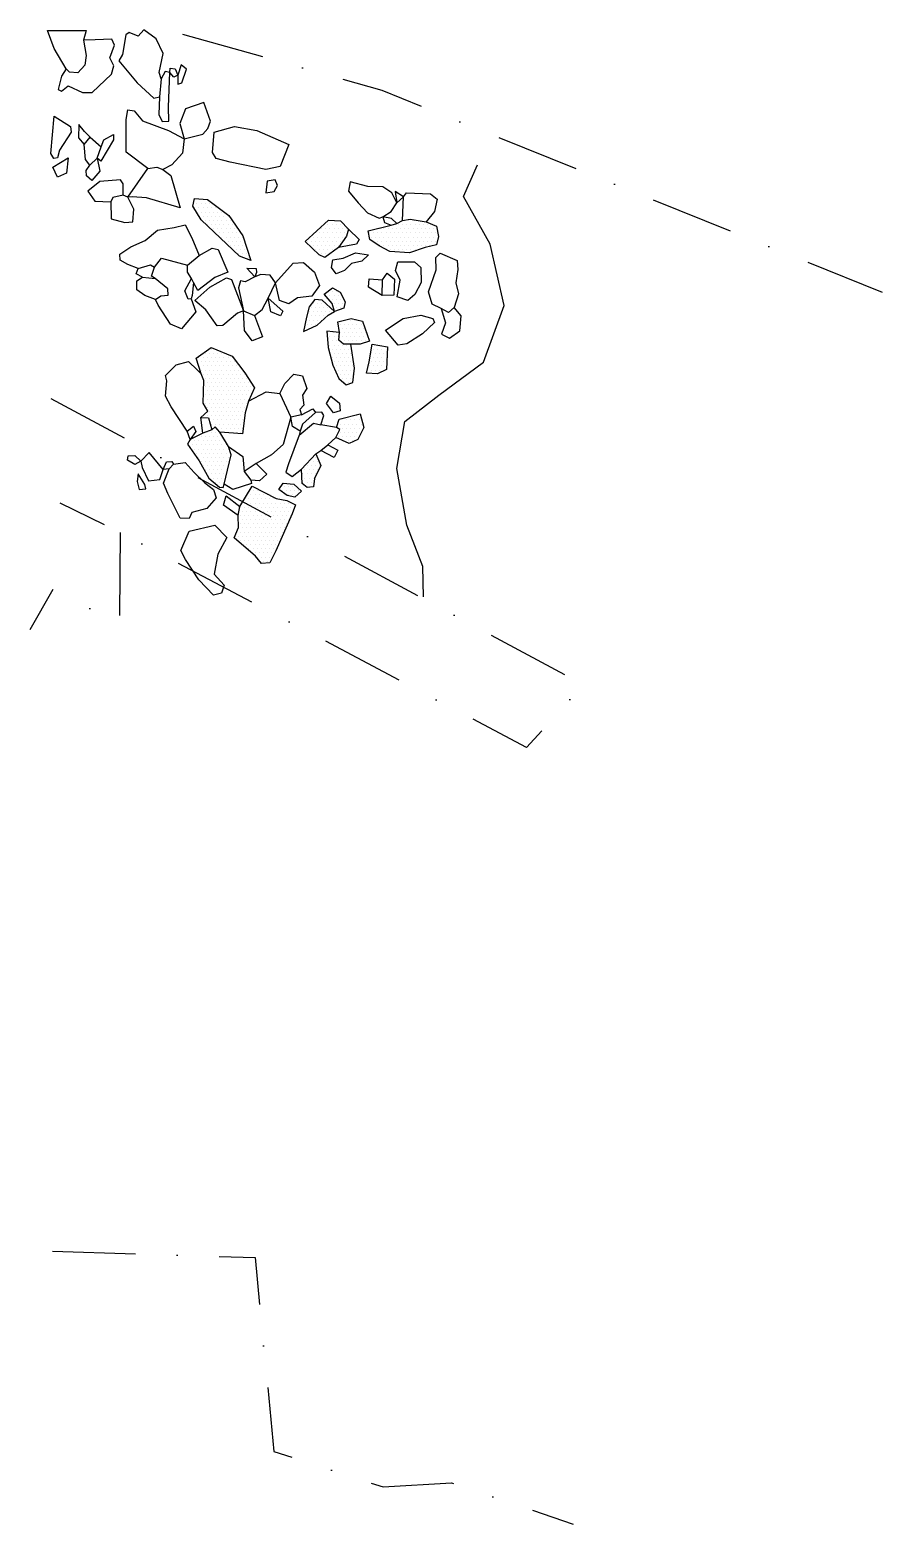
# Model space of a CAD drawing. Header units: metres. Extents: x 494 to 750, y -2370 to -1920.
import ezdxf

# ---------------------------------------------------------------- set-up
doc = ezdxf.new("R2010")
doc.units = ezdxf.units.M
doc.header["$LTSCALE"] = 25
doc.header["$MEASUREMENT"] = 0
doc.linetypes.add('STRICHPUNKTX2', pattern=[2, 1, -0.5, 0, -0.5])
doc.layers.get('0').update_dxf_attribs({"linetype": 'CONTINUOUS'})
for name, color, linetype in [('BEFUND', 1, 'CONTINUOUS'), ('GRABUNGSGRENZE', 3, 'STRICHPUNKTX2'), ('STEINE', 4, 'CONTINUOUS'), ('STEINESCHRAFF', 4, 'CONTINUOUS')]:
    doc.layers.add(name, color=color, linetype=linetype)

# ---------------------------------------------------------------- blocks, each defined once
blk = doc.blocks.new('*X1')
at = {"color": 0}
for p, q in [((543.125, -1971.25), (543.125, -1971.25)), ((543.75, -1972.5), (543.75, -1972.5)), ((544.375, -1971.25), (544.375, -1971.25)), ((545, -1972.5), (545, -1972.5)), ((545.625, -1971.25), (545.625, -1971.25)), ((546.25, -1972.5), (546.25, -1972.5)), ((546.875, -1971.25), (546.875, -1971.25)), ((547.5, -1972.5), (547.5, -1972.5)), ((543.125, -1973.75), (543.125, -1973.75)), ((543.75, -1975), (543.75, -1975)), ((544.375, -1973.75), (544.375, -1973.75)), ((544.375, -1976.25), (544.375, -1976.25)), ((545, -1975), (545, -1975)), ((545.625, -1973.75), (545.625, -1973.75)), ((545.625, -1976.25), (545.625, -1976.25)), ((546.25, -1975), (546.25, -1975)), ((546.875, -1973.75), (546.875, -1973.75)), ((546.875, -1976.25), (546.875, -1976.25)), ((547.5, -1975), (547.5, -1975)), ((548.125, -1973.75), (548.125, -1973.75)), ((548.125, -1976.25), (548.125, -1976.25)), ((548.75, -1975), (548.75, -1975)), ((549.375, -1973.75), (549.375, -1973.75)), ((549.375, -1976.25), (549.375, -1976.25)), ((550, -1975), (550, -1975)), ((550.625, -1976.25), (550.625, -1976.25)), ((551.25, -1975), (551.25, -1975)), ((551.875, -1976.25), (551.875, -1976.25)), ((553.125, -1976.25), (553.125, -1976.25)), ((546.25, -1977.5), (546.25, -1977.5)), ((546.875, -1978.75), (546.875, -1978.75)), ((547.5, -1977.5), (547.5, -1977.5)), ((548.125, -1978.75), (548.125, -1978.75)), ((548.75, -1977.5), (548.75, -1977.5)), ((548.75, -1980), (548.75, -1980)), ((549.375, -1978.75), (549.375, -1978.75)), ((549.375, -1981.25), (549.375, -1981.25)), ((550, -1977.5), (550, -1977.5)), ((550, -1980), (550, -1980)), ((550.625, -1978.75), (550.625, -1978.75)), ((550.625, -1981.25), (550.625, -1981.25)), ((551.25, -1977.5), (551.25, -1977.5)), ((551.25, -1980), (551.25, -1980)), ((551.875, -1978.75), (551.875, -1978.75)), ((551.875, -1981.25), (551.875, -1981.25)), ((552.5, -1977.5), (552.5, -1977.5)), ((552.5, -1980), (552.5, -1980)), ((553.125, -1978.75), (553.125, -1978.75)), ((553.125, -1981.25), (553.125, -1981.25)), ((553.75, -1977.5), (553.75, -1977.5)), ((553.75, -1980), (553.75, -1980)), ((554.375, -1978.75), (554.375, -1978.75)), ((554.375, -1981.25), (554.375, -1981.25)), ((555, -1980), (555, -1980)), ((555.625, -1981.25), (555.625, -1981.25)), ((556.875, -1981.25), (556.875, -1981.25)), ((579.375, -1981.25), (579.375, -1981.25)), ((580.625, -1981.25), (580.625, -1981.25)), ((581.25, -1980), (581.25, -1980)), ((581.875, -1981.25), (581.875, -1981.25)), ((582.5, -1980), (582.5, -1980)), ((583.125, -1978.75), (583.125, -1978.75)), ((583.125, -1981.25), (583.125, -1981.25)), ((583.75, -1977.5), (583.75, -1977.5)), ((583.75, -1980), (583.75, -1980)), ((584.375, -1978.75), (584.375, -1978.75)), ((584.375, -1981.25), (584.375, -1981.25)), ((585, -1980), (585, -1980)), ((585.625, -1978.75), (585.625, -1978.75)), ((585.625, -1981.25), (585.625, -1981.25)), ((586.25, -1980), (586.25, -1980)), ((586.875, -1978.75), (586.875, -1978.75)), ((586.875, -1981.25), (586.875, -1981.25)), ((587.5, -1980), (587.5, -1980)), ((588.125, -1981.25), (588.125, -1981.25)), ((588.75, -1980), (588.75, -1980)), ((595.625, -1981.25), (595.625, -1981.25)), ((596.875, -1981.25), (596.875, -1981.25)), ((598.125, -1981.25), (598.125, -1981.25)), ((598.75, -1980), (598.75, -1980)), ((599.375, -1981.25), (599.375, -1981.25)), ((600, -1980), (600, -1980)), ((600.625, -1981.25), (600.625, -1981.25)), ((601.25, -1980), (601.25, -1980)), ((601.875, -1981.25), (601.875, -1981.25)), ((602.5, -1980), (602.5, -1980)), ((603.125, -1978.75), (603.125, -1978.75)), ((603.125, -1981.25), (603.125, -1981.25)), ((603.75, -1980), (603.75, -1980)), ((604.375, -1978.75), (604.375, -1978.75)), ((604.375, -1981.25), (604.375, -1981.25)), ((605, -1980), (605, -1980)), ((605.625, -1978.75), (605.625, -1978.75)), ((605.625, -1981.25), (605.625, -1981.25)), ((606.25, -1977.5), (606.25, -1977.5)), ((606.25, -1980), (606.25, -1980)), ((606.875, -1978.75), (606.875, -1978.75)), ((606.875, -1981.25), (606.875, -1981.25)), ((607.5, -1977.5), (607.5, -1977.5)), ((607.5, -1980), (607.5, -1980)), ((608.125, -1978.75), (608.125, -1978.75)), ((608.125, -1981.25), (608.125, -1981.25)), ((608.75, -1977.5), (608.75, -1977.5)), ((608.75, -1980), (608.75, -1980)), ((609.375, -1978.75), (609.375, -1978.75)), ((609.375, -1981.25), (609.375, -1981.25)), ((610, -1977.5), (610, -1977.5)), ((610, -1980), (610, -1980)), ((610.625, -1978.75), (610.625, -1978.75)), ((610.625, -1981.25), (610.625, -1981.25)), ((611.25, -1980), (611.25, -1980)), ((611.875, -1978.75), (611.875, -1978.75)), ((611.875, -1981.25), (611.875, -1981.25)), ((612.5, -1980), (612.5, -1980)), ((613.125, -1978.75), (613.125, -1978.75)), ((613.125, -1981.25), (613.125, -1981.25)), ((613.75, -1980), (613.75, -1980)), ((614.375, -1978.75), (614.375, -1978.75)), ((614.375, -1981.25), (614.375, -1981.25)), ((615, -1980), (615, -1980)), ((615.625, -1981.25), (615.625, -1981.25)), ((551.25, -1982.5), (551.25, -1982.5)), ((551.875, -1983.75), (551.875, -1983.75)), ((552.5, -1982.5), (552.5, -1982.5)), ((553.125, -1983.75), (553.125, -1983.75)), ((553.75, -1982.5), (553.75, -1982.5)), ((553.75, -1985), (553.75, -1985)), ((554.375, -1983.75), (554.375, -1983.75)), ((555, -1982.5), (555, -1982.5)), ((555, -1985), (555, -1985)), ((555.625, -1983.75), (555.625, -1983.75)), ((556.25, -1982.5), (556.25, -1982.5)), ((556.25, -1985), (556.25, -1985)), ((556.875, -1983.75), (556.875, -1983.75)), ((557.5, -1982.5), (557.5, -1982.5)), ((557.5, -1985), (557.5, -1985)), ((576.875, -1983.75), (576.875, -1983.75)), ((577.5, -1985), (577.5, -1985)), ((578.125, -1983.75), (578.125, -1983.75)), ((578.75, -1982.5), (578.75, -1982.5)), ((578.75, -1985), (578.75, -1985)), ((579.375, -1983.75), (579.375, -1983.75)), ((580, -1982.5), (580, -1982.5)), ((580, -1985), (580, -1985)), ((580.625, -1983.75), (580.625, -1983.75)), ((581.25, -1982.5), (581.25, -1982.5)), ((581.25, -1985), (581.25, -1985)), ((581.875, -1983.75), (581.875, -1983.75)), ((582.5, -1982.5), (582.5, -1982.5)), ((582.5, -1985), (582.5, -1985)), ((583.125, -1983.75), (583.125, -1983.75)), ((583.75, -1982.5), (583.75, -1982.5)), ((583.75, -1985), (583.75, -1985)), ((584.375, -1983.75), (584.375, -1983.75)), ((585, -1982.5), (585, -1982.5)), ((585, -1985), (585, -1985)), ((585.625, -1983.75), (585.625, -1983.75)), ((586.25, -1982.5), (586.25, -1982.5)), ((586.25, -1985), (586.25, -1985)), ((586.875, -1983.75), (586.875, -1983.75)), ((587.5, -1982.5), (587.5, -1982.5)), ((596.25, -1982.5), (596.25, -1982.5)), ((596.875, -1983.75), (596.875, -1983.75)), ((597.5, -1982.5), (597.5, -1982.5)), ((598.125, -1983.75), (598.125, -1983.75)), ((598.75, -1982.5), (598.75, -1982.5)), ((598.75, -1985), (598.75, -1985)), ((599.375, -1983.75), (599.375, -1983.75)), ((600, -1982.5), (600, -1982.5)), ((600, -1985), (600, -1985)), ((600.625, -1983.75), (600.625, -1983.75)), ((601.25, -1982.5), (601.25, -1982.5)), ((601.25, -1985), (601.25, -1985)), ((601.875, -1983.75), (601.875, -1983.75)), ((602.5, -1982.5), (602.5, -1982.5)), ((602.5, -1985), (602.5, -1985)), ((603.125, -1983.75), (603.125, -1983.75)), ((603.75, -1982.5), (603.75, -1982.5)), ((603.75, -1985), (603.75, -1985)), ((604.375, -1983.75), (604.375, -1983.75)), ((605, -1982.5), (605, -1982.5)), ((605, -1985), (605, -1985)), ((605.625, -1983.75), (605.625, -1983.75)), ((606.25, -1982.5), (606.25, -1982.5)), ((606.25, -1985), (606.25, -1985)), ((606.875, -1983.75), (606.875, -1983.75)), ((607.5, -1982.5), (607.5, -1982.5)), ((607.5, -1985), (607.5, -1985)), ((608.125, -1983.75), (608.125, -1983.75)), ((608.75, -1982.5), (608.75, -1982.5)), ((608.75, -1985), (608.75, -1985)), ((609.375, -1983.75), (609.375, -1983.75)), ((610, -1982.5), (610, -1982.5)), ((610, -1985), (610, -1985)), ((610.625, -1983.75), (610.625, -1983.75)), ((611.25, -1982.5), (611.25, -1982.5)), ((611.25, -1985), (611.25, -1985)), ((611.875, -1983.75), (611.875, -1983.75)), ((612.5, -1982.5), (612.5, -1982.5)), ((612.5, -1985), (612.5, -1985)), ((613.125, -1983.75), (613.125, -1983.75)), ((613.75, -1982.5), (613.75, -1982.5)), ((613.75, -1985), (613.75, -1985)), ((614.375, -1983.75), (614.375, -1983.75)), ((615, -1982.5), (615, -1982.5)), ((615, -1985), (615, -1985)), ((615.625, -1983.75), (615.625, -1983.75)), ((616.25, -1982.5), (616.25, -1982.5)), ((555.625, -1986.25), (555.625, -1986.25)), ((556.25, -1987.5), (556.25, -1987.5)), ((556.875, -1986.25), (556.875, -1986.25)), ((557.5, -1987.5), (557.5, -1987.5)), ((558.125, -1986.25), (558.125, -1986.25)), ((558.125, -1988.75), (558.125, -1988.75)), ((558.75, -1987.5), (558.75, -1987.5)), ((559.375, -1988.75), (559.375, -1988.75)), ((579.375, -1986.25), (579.375, -1986.25)), ((580.625, -1986.25), (580.625, -1986.25)), ((581.25, -1987.5), (581.25, -1987.5)), ((581.875, -1986.25), (581.875, -1986.25)), ((582.5, -1987.5), (582.5, -1987.5)), ((583.125, -1986.25), (583.125, -1986.25)), ((583.75, -1987.5), (583.75, -1987.5)), ((584.375, -1986.25), (584.375, -1986.25)), ((600.625, -1986.25), (600.625, -1986.25)), ((601.875, -1986.25), (601.875, -1986.25)), ((603.125, -1986.25), (603.125, -1986.25)), ((604.375, -1986.25), (604.375, -1986.25)), ((605.625, -1986.25), (605.625, -1986.25)), ((606.875, -1986.25), (606.875, -1986.25)), ((608.125, -1986.25), (608.125, -1986.25)), ((609.375, -1986.25), (609.375, -1986.25)), ((584.375, -1998.75), (584.375, -1998.75)), ((585.625, -1998.75), (585.625, -1998.75)), ((578.125, -2003.75), (578.125, -2003.75)), ((578.75, -2002.5), (578.75, -2002.5)), ((579.375, -2003.75), (579.375, -2003.75)), ((580, -2002.5), (580, -2002.5)), ((580.625, -2003.75), (580.625, -2003.75)), ((581.25, -2002.5), (581.25, -2002.5)), ((581.875, -2003.75), (581.875, -2003.75)), ((582.5, -2000), (582.5, -2000)), ((582.5, -2002.5), (582.5, -2002.5)), ((583.125, -2003.75), (583.125, -2003.75)), ((583.75, -2000), (583.75, -2000)), ((584.375, -2001.25), (584.375, -2001.25)), ((585, -2000), (585, -2000)), ((585, -2002.5), (585, -2002.5)), ((585.625, -2001.25), (585.625, -2001.25)), ((585.625, -2003.75), (585.625, -2003.75)), ((586.25, -2000), (586.25, -2000)), ((586.25, -2002.5), (586.25, -2002.5)), ((586.875, -2001.25), (586.875, -2001.25)), ((586.875, -2003.75), (586.875, -2003.75)), ((587.5, -2002.5), (587.5, -2002.5)), ((576.875, -2006.25), (576.875, -2006.25)), ((577.5, -2005), (577.5, -2005)), ((577.5, -2007.5), (577.5, -2007.5)), ((578.125, -2006.25), (578.125, -2006.25)), ((578.75, -2005), (578.75, -2005)), ((578.75, -2007.5), (578.75, -2007.5)), ((579.375, -2006.25), (579.375, -2006.25)), ((580, -2005), (580, -2005)), ((580, -2007.5), (580, -2007.5)), ((580.625, -2006.25), (580.625, -2006.25)), ((581.25, -2005), (581.25, -2005)), ((581.25, -2007.5), (581.25, -2007.5)), ((581.875, -2006.25), (581.875, -2006.25)), ((582.5, -2005), (582.5, -2005)), ((583.75, -2005), (583.75, -2005)), ((585, -2005), (585, -2005)), ((588.75, -2007.5), (588.75, -2007.5)), ((590, -2007.5), (590, -2007.5)), ((591.25, -2007.5), (591.25, -2007.5)), ((576.25, -2010), (576.25, -2010)), ((576.875, -2008.75), (576.875, -2008.75)), ((577.5, -2010), (577.5, -2010)), ((578.125, -2008.75), (578.125, -2008.75)), ((579.375, -2008.75), (579.375, -2008.75)), ((583.125, -2011.25), (583.125, -2011.25)), ((583.75, -2012.5), (583.75, -2012.5)), ((584.375, -2011.25), (584.375, -2011.25)), ((585, -2012.5), (585, -2012.5)), ((585.625, -2011.25), (585.625, -2011.25)), ((586.25, -2012.5), (586.25, -2012.5)), ((586.875, -2008.75), (586.875, -2008.75)), ((586.875, -2011.25), (586.875, -2011.25)), ((587.5, -2010), (587.5, -2010)), ((587.5, -2012.5), (587.5, -2012.5)), ((588.125, -2008.75), (588.125, -2008.75)), ((588.125, -2011.25), (588.125, -2011.25)), ((588.75, -2010), (588.75, -2010)), ((588.75, -2012.5), (588.75, -2012.5)), ((589.375, -2008.75), (589.375, -2008.75)), ((589.375, -2011.25), (589.375, -2011.25)), ((590, -2010), (590, -2010)), ((590, -2012.5), (590, -2012.5)), ((590.625, -2008.75), (590.625, -2008.75)), ((590.625, -2011.25), (590.625, -2011.25)), ((591.25, -2010), (591.25, -2010)), ((591.25, -2012.5), (591.25, -2012.5)), ((591.875, -2008.75), (591.875, -2008.75)), ((591.875, -2011.25), (591.875, -2011.25)), ((592.5, -2010), (592.5, -2010)), ((592.5, -2012.5), (592.5, -2012.5)), ((593.125, -2008.75), (593.125, -2008.75)), ((593.125, -2011.25), (593.125, -2011.25)), ((593.75, -2010), (593.75, -2010)), ((593.75, -2012.5), (593.75, -2012.5)), ((594.375, -2011.25), (594.375, -2011.25)), ((595, -2012.5), (595, -2012.5)), ((546.25, -2017.5), (546.25, -2017.5)), ((547.5, -2017.5), (547.5, -2017.5)), ((548.125, -2016.25), (548.125, -2016.25)), ((548.75, -2017.5), (548.75, -2017.5)), ((550, -2017.5), (550, -2017.5)), ((551.25, -2017.5), (551.25, -2017.5)), ((583.125, -2013.75), (583.125, -2013.75)), ((583.75, -2015), (583.75, -2015)), ((583.75, -2017.5), (583.75, -2017.5)), ((584.375, -2013.75), (584.375, -2013.75)), ((584.375, -2016.25), (584.375, -2016.25)), ((585, -2015), (585, -2015)), ((585, -2017.5), (585, -2017.5)), ((585.625, -2013.75), (585.625, -2013.75)), ((585.625, -2016.25), (585.625, -2016.25)), ((586.25, -2015), (586.25, -2015)), ((586.25, -2017.5), (586.25, -2017.5)), ((586.875, -2013.75), (586.875, -2013.75)), ((586.875, -2016.25), (586.875, -2016.25)), ((587.5, -2015), (587.5, -2015)), ((587.5, -2017.5), (587.5, -2017.5)), ((588.125, -2013.75), (588.125, -2013.75)), ((588.125, -2016.25), (588.125, -2016.25)), ((588.75, -2015), (588.75, -2015)), ((588.75, -2017.5), (588.75, -2017.5)), ((589.375, -2013.75), (589.375, -2013.75)), ((589.375, -2016.25), (589.375, -2016.25)), ((590, -2015), (590, -2015)), ((590, -2017.5), (590, -2017.5)), ((590.625, -2013.75), (590.625, -2013.75)), ((591.875, -2013.75), (591.875, -2013.75)), ((593.125, -2013.75), (593.125, -2013.75)), ((594.375, -2013.75), (594.375, -2013.75)), ((595.625, -2013.75), (595.625, -2013.75)), ((596.25, -2017.5), (596.25, -2017.5)), ((596.875, -2016.25), (596.875, -2016.25)), ((597.5, -2015), (597.5, -2015)), ((597.5, -2017.5), (597.5, -2017.5)), ((598.125, -2016.25), (598.125, -2016.25)), ((598.75, -2017.5), (598.75, -2017.5)), ((599.375, -2016.25), (599.375, -2016.25)), ((600, -2017.5), (600, -2017.5)), ((600.625, -2016.25), (600.625, -2016.25)), ((544.375, -2018.75), (544.375, -2018.75)), ((544.375, -2021.25), (544.375, -2021.25)), ((545, -2020), (545, -2020)), ((545.625, -2018.75), (545.625, -2018.75)), ((545.625, -2021.25), (545.625, -2021.25)), ((546.25, -2020), (546.25, -2020)), ((546.875, -2018.75), (546.875, -2018.75)), ((546.875, -2021.25), (546.875, -2021.25)), ((547.5, -2020), (547.5, -2020)), ((548.125, -2018.75), (548.125, -2018.75)), ((548.125, -2021.25), (548.125, -2021.25)), ((548.75, -2020), (548.75, -2020)), ((549.375, -2018.75), (549.375, -2018.75)), ((549.375, -2021.25), (549.375, -2021.25)), ((550, -2020), (550, -2020)), ((550.625, -2018.75), (550.625, -2018.75)), ((550.625, -2021.25), (550.625, -2021.25)), ((551.25, -2020), (551.25, -2020)), ((551.875, -2018.75), (551.875, -2018.75)), ((551.875, -2021.25), (551.875, -2021.25)), ((552.5, -2020), (552.5, -2020)), ((553.125, -2018.75), (553.125, -2018.75)), ((553.125, -2021.25), (553.125, -2021.25)), ((553.75, -2020), (553.75, -2020)), ((554.375, -2018.75), (554.375, -2018.75)), ((554.375, -2021.25), (554.375, -2021.25)), ((555, -2020), (555, -2020)), ((555.625, -2021.25), (555.625, -2021.25)), ((584.375, -2018.75), (584.375, -2018.75)), ((585, -2020), (585, -2020)), ((585.625, -2018.75), (585.625, -2018.75)), ((585.625, -2021.25), (585.625, -2021.25)), ((586.25, -2020), (586.25, -2020)), ((586.875, -2018.75), (586.875, -2018.75)), ((586.875, -2021.25), (586.875, -2021.25)), ((587.5, -2020), (587.5, -2020)), ((588.125, -2018.75), (588.125, -2018.75)), ((588.125, -2021.25), (588.125, -2021.25)), ((588.75, -2020), (588.75, -2020)), ((589.375, -2018.75), (589.375, -2018.75)), ((589.375, -2021.25), (589.375, -2021.25)), ((590, -2020), (590, -2020)), ((590.625, -2018.75), (590.625, -2018.75)), ((590.625, -2021.25), (590.625, -2021.25)), ((595.625, -2021.25), (595.625, -2021.25)), ((596.25, -2020), (596.25, -2020)), ((596.875, -2018.75), (596.875, -2018.75)), ((596.875, -2021.25), (596.875, -2021.25)), ((597.5, -2020), (597.5, -2020)), ((598.125, -2018.75), (598.125, -2018.75)), ((598.125, -2021.25), (598.125, -2021.25)), ((598.75, -2020), (598.75, -2020)), ((599.375, -2018.75), (599.375, -2018.75)), ((599.375, -2021.25), (599.375, -2021.25)), ((600, -2020), (600, -2020)), ((600.625, -2018.75), (600.625, -2018.75)), ((600.625, -2021.25), (600.625, -2021.25)), ((545, -2022.5), (545, -2022.5)), ((545.625, -2023.75), (545.625, -2023.75)), ((546.25, -2022.5), (546.25, -2022.5)), ((546.25, -2025), (546.25, -2025)), ((546.875, -2023.75), (546.875, -2023.75)), ((546.875, -2026.25), (546.875, -2026.25)), ((547.5, -2022.5), (547.5, -2022.5)), ((547.5, -2025), (547.5, -2025)), ((548.125, -2023.75), (548.125, -2023.75)), ((548.125, -2026.25), (548.125, -2026.25)), ((548.75, -2022.5), (548.75, -2022.5)), ((548.75, -2025), (548.75, -2025)), ((549.375, -2023.75), (549.375, -2023.75)), ((549.375, -2026.25), (549.375, -2026.25)), ((550, -2022.5), (550, -2022.5)), ((550, -2025), (550, -2025)), ((550.625, -2023.75), (550.625, -2023.75)), ((550.625, -2026.25), (550.625, -2026.25)), ((551.25, -2022.5), (551.25, -2022.5)), ((551.25, -2025), (551.25, -2025)), ((551.875, -2023.75), (551.875, -2023.75)), ((551.875, -2026.25), (551.875, -2026.25)), ((552.5, -2022.5), (552.5, -2022.5)), ((552.5, -2025), (552.5, -2025)), ((553.125, -2023.75), (553.125, -2023.75)), ((553.125, -2026.25), (553.125, -2026.25)), ((553.75, -2022.5), (553.75, -2022.5)), ((553.75, -2025), (553.75, -2025)), ((554.375, -2023.75), (554.375, -2023.75)), ((554.375, -2026.25), (554.375, -2026.25)), ((555, -2022.5), (555, -2022.5)), ((555, -2025), (555, -2025)), ((555.625, -2023.75), (555.625, -2023.75)), ((555.625, -2026.25), (555.625, -2026.25)), ((556.25, -2022.5), (556.25, -2022.5)), ((556.25, -2025), (556.25, -2025)), ((556.875, -2023.75), (556.875, -2023.75)), ((556.875, -2026.25), (556.875, -2026.25)), ((557.5, -2022.5), (557.5, -2022.5)), ((557.5, -2025), (557.5, -2025)), ((558.125, -2023.75), (558.125, -2023.75)), ((558.125, -2026.25), (558.125, -2026.25)), ((558.75, -2025), (558.75, -2025)), ((559.375, -2026.25), (559.375, -2026.25)), ((586.25, -2022.5), (586.25, -2022.5)), ((586.875, -2023.75), (586.875, -2023.75)), ((587.5, -2022.5), (587.5, -2022.5)), ((587.5, -2025), (587.5, -2025)), ((588.125, -2023.75), (588.125, -2023.75)), ((588.125, -2026.25), (588.125, -2026.25)), ((588.75, -2022.5), (588.75, -2022.5)), ((588.75, -2025), (588.75, -2025)), ((589.375, -2023.75), (589.375, -2023.75)), ((589.375, -2026.25), (589.375, -2026.25)), ((590, -2022.5), (590, -2022.5)), ((590, -2025), (590, -2025)), ((590.625, -2023.75), (590.625, -2023.75)), ((590.625, -2026.25), (590.625, -2026.25)), ((595, -2022.5), (595, -2022.5)), ((596.25, -2022.5), (596.25, -2022.5)), ((597.5, -2022.5), (597.5, -2022.5)), ((598.75, -2022.5), (598.75, -2022.5)), ((600, -2022.5), (600, -2022.5)), ((546.25, -2027.5), (546.25, -2027.5)), ((546.25, -2030), (546.25, -2030)), ((546.875, -2028.75), (546.875, -2028.75)), ((547.5, -2027.5), (547.5, -2027.5)), ((547.5, -2030), (547.5, -2030)), ((548.125, -2028.75), (548.125, -2028.75)), ((548.75, -2027.5), (548.75, -2027.5)), ((548.75, -2030), (548.75, -2030)), ((549.375, -2028.75), (549.375, -2028.75)), ((550, -2027.5), (550, -2027.5)), ((550, -2030), (550, -2030)), ((550.625, -2028.75), (550.625, -2028.75)), ((551.25, -2027.5), (551.25, -2027.5)), ((551.25, -2030), (551.25, -2030)), ((551.875, -2028.75), (551.875, -2028.75)), ((552.5, -2027.5), (552.5, -2027.5)), ((552.5, -2030), (552.5, -2030)), ((553.125, -2028.75), (553.125, -2028.75)), ((553.75, -2027.5), (553.75, -2027.5)), ((553.75, -2030), (553.75, -2030)), ((554.375, -2028.75), (554.375, -2028.75)), ((555, -2027.5), (555, -2027.5)), ((555, -2030), (555, -2030)), ((555.625, -2028.75), (555.625, -2028.75)), ((556.25, -2027.5), (556.25, -2027.5)), ((556.25, -2030), (556.25, -2030)), ((556.875, -2028.75), (556.875, -2028.75)), ((557.5, -2027.5), (557.5, -2027.5)), ((557.5, -2030), (557.5, -2030)), ((558.125, -2028.75), (558.125, -2028.75)), ((558.75, -2027.5), (558.75, -2027.5)), ((558.75, -2030), (558.75, -2030)), ((559.375, -2028.75), (559.375, -2028.75)), ((560, -2027.5), (560, -2027.5)), ((560, -2030), (560, -2030)), ((560.625, -2028.75), (560.625, -2028.75)), ((546.25, -2032.5), (546.25, -2032.5)), ((546.875, -2031.25), (546.875, -2031.25)), ((546.875, -2033.75), (546.875, -2033.75)), ((547.5, -2032.5), (547.5, -2032.5)), ((547.5, -2035), (547.5, -2035)), ((548.125, -2031.25), (548.125, -2031.25)), ((548.125, -2033.75), (548.125, -2033.75)), ((548.75, -2032.5), (548.75, -2032.5)), ((548.75, -2035), (548.75, -2035)), ((549.375, -2031.25), (549.375, -2031.25)), ((549.375, -2033.75), (549.375, -2033.75)), ((550, -2032.5), (550, -2032.5)), ((550, -2035), (550, -2035)), ((550.625, -2031.25), (550.625, -2031.25)), ((550.625, -2033.75), (550.625, -2033.75)), ((551.25, -2032.5), (551.25, -2032.5)), ((551.25, -2035), (551.25, -2035)), ((551.875, -2031.25), (551.875, -2031.25)), ((551.875, -2033.75), (551.875, -2033.75)), ((552.5, -2032.5), (552.5, -2032.5)), ((552.5, -2035), (552.5, -2035)), ((553.125, -2031.25), (553.125, -2031.25)), ((553.125, -2033.75), (553.125, -2033.75)), ((553.75, -2032.5), (553.75, -2032.5)), ((553.75, -2035), (553.75, -2035)), ((554.375, -2031.25), (554.375, -2031.25)), ((554.375, -2033.75), (554.375, -2033.75)), ((555, -2032.5), (555, -2032.5)), ((555, -2035), (555, -2035)), ((555.625, -2031.25), (555.625, -2031.25)), ((555.625, -2033.75), (555.625, -2033.75)), ((556.25, -2032.5), (556.25, -2032.5)), ((556.25, -2035), (556.25, -2035)), ((556.875, -2031.25), (556.875, -2031.25)), ((556.875, -2033.75), (556.875, -2033.75)), ((557.5, -2032.5), (557.5, -2032.5)), ((557.5, -2035), (557.5, -2035)), ((558.125, -2031.25), (558.125, -2031.25)), ((558.125, -2033.75), (558.125, -2033.75)), ((558.75, -2032.5), (558.75, -2032.5)), ((559.375, -2031.25), (559.375, -2031.25)), ((545.625, -2036.25), (545.625, -2036.25)), ((546.875, -2036.25), (546.875, -2036.25)), ((547.5, -2037.5), (547.5, -2037.5)), ((548.125, -2036.25), (548.125, -2036.25)), ((548.125, -2038.75), (548.125, -2038.75)), ((548.75, -2037.5), (548.75, -2037.5)), ((549.375, -2036.25), (549.375, -2036.25)), ((549.375, -2038.75), (549.375, -2038.75)), ((550, -2037.5), (550, -2037.5)), ((550.625, -2036.25), (550.625, -2036.25)), ((550.625, -2038.75), (550.625, -2038.75)), ((551.25, -2037.5), (551.25, -2037.5)), ((551.875, -2036.25), (551.875, -2036.25)), ((551.875, -2038.75), (551.875, -2038.75)), ((552.5, -2037.5), (552.5, -2037.5)), ((553.125, -2036.25), (553.125, -2036.25)), ((553.125, -2038.75), (553.125, -2038.75)), ((553.75, -2037.5), (553.75, -2037.5)), ((554.375, -2036.25), (554.375, -2036.25)), ((554.375, -2038.75), (554.375, -2038.75)), ((555, -2037.5), (555, -2037.5)), ((555.625, -2036.25), (555.625, -2036.25)), ((555.625, -2038.75), (555.625, -2038.75)), ((556.25, -2037.5), (556.25, -2037.5)), ((556.875, -2036.25), (556.875, -2036.25)), ((556.875, -2038.75), (556.875, -2038.75)), ((557.5, -2037.5), (557.5, -2037.5)), ((558.125, -2036.25), (558.125, -2036.25)), ((586.875, -2038.75), (586.875, -2038.75)), ((587.5, -2037.5), (587.5, -2037.5)), ((588.125, -2038.75), (588.125, -2038.75)), ((588.75, -2037.5), (588.75, -2037.5)), ((589.375, -2038.75), (589.375, -2038.75)), ((590, -2037.5), (590, -2037.5)), ((590.625, -2036.25), (590.625, -2036.25)), ((590.625, -2038.75), (590.625, -2038.75)), ((591.25, -2037.5), (591.25, -2037.5)), ((591.875, -2036.25), (591.875, -2036.25)), ((591.875, -2038.75), (591.875, -2038.75)), ((592.5, -2037.5), (592.5, -2037.5)), ((593.125, -2038.75), (593.125, -2038.75)), ((541.875, -2043.75), (541.875, -2043.75)), ((543.125, -2043.75), (543.125, -2043.75)), ((543.75, -2042.5), (543.75, -2042.5)), ((544.375, -2043.75), (544.375, -2043.75)), ((545, -2042.5), (545, -2042.5)), ((545.625, -2043.75), (545.625, -2043.75)), ((546.25, -2042.5), (546.25, -2042.5)), ((546.875, -2041.25), (546.875, -2041.25)), ((546.875, -2043.75), (546.875, -2043.75)), ((547.5, -2042.5), (547.5, -2042.5)), ((548.125, -2041.25), (548.125, -2041.25)), ((548.125, -2043.75), (548.125, -2043.75)), ((548.75, -2040), (548.75, -2040)), ((548.75, -2042.5), (548.75, -2042.5)), ((549.375, -2041.25), (549.375, -2041.25)), ((549.375, -2043.75), (549.375, -2043.75)), ((550, -2040), (550, -2040)), ((550, -2042.5), (550, -2042.5)), ((550.625, -2041.25), (550.625, -2041.25)), ((550.625, -2043.75), (550.625, -2043.75)), ((551.25, -2040), (551.25, -2040)), ((551.25, -2042.5), (551.25, -2042.5)), ((551.875, -2041.25), (551.875, -2041.25)), ((551.875, -2043.75), (551.875, -2043.75)), ((552.5, -2040), (552.5, -2040)), ((553.125, -2041.25), (553.125, -2041.25)), ((553.75, -2040), (553.75, -2040)), ((554.375, -2041.25), (554.375, -2041.25)), ((555, -2040), (555, -2040)), ((555.625, -2041.25), (555.625, -2041.25)), ((556.25, -2040), (556.25, -2040)), ((556.875, -2041.25), (556.875, -2041.25)), ((557.5, -2040), (557.5, -2040)), ((586.25, -2040), (586.25, -2040)), ((586.25, -2042.5), (586.25, -2042.5)), ((586.875, -2041.25), (586.875, -2041.25)), ((587.5, -2040), (587.5, -2040)), ((587.5, -2042.5), (587.5, -2042.5)), ((588.125, -2041.25), (588.125, -2041.25)), ((588.125, -2043.75), (588.125, -2043.75)), ((588.75, -2040), (588.75, -2040)), ((588.75, -2042.5), (588.75, -2042.5)), ((589.375, -2041.25), (589.375, -2041.25)), ((589.375, -2043.75), (589.375, -2043.75)), ((590, -2040), (590, -2040)), ((590, -2042.5), (590, -2042.5)), ((590.625, -2041.25), (590.625, -2041.25)), ((590.625, -2043.75), (590.625, -2043.75)), ((591.25, -2040), (591.25, -2040)), ((591.25, -2042.5), (591.25, -2042.5)), ((591.875, -2041.25), (591.875, -2041.25)), ((592.5, -2040), (592.5, -2040)), ((592.5, -2042.5), (592.5, -2042.5)), ((593.125, -2041.25), (593.125, -2041.25)), ((593.75, -2040), (593.75, -2040)), ((541.25, -2045), (541.25, -2045)), ((542.5, -2045), (542.5, -2045)), ((543.125, -2046.25), (543.125, -2046.25)), ((543.75, -2045), (543.75, -2045)), ((543.75, -2047.5), (543.75, -2047.5)), ((544.375, -2046.25), (544.375, -2046.25)), ((544.375, -2048.75), (544.375, -2048.75)), ((545, -2045), (545, -2045)), ((545, -2047.5), (545, -2047.5)), ((545.625, -2046.25), (545.625, -2046.25)), ((545.625, -2048.75), (545.625, -2048.75)), ((546.25, -2045), (546.25, -2045)), ((546.25, -2047.5), (546.25, -2047.5)), ((546.875, -2046.25), (546.875, -2046.25)), ((546.875, -2048.75), (546.875, -2048.75)), ((547.5, -2045), (547.5, -2045)), ((547.5, -2047.5), (547.5, -2047.5)), ((548.125, -2046.25), (548.125, -2046.25)), ((548.125, -2048.75), (548.125, -2048.75)), ((548.75, -2045), (548.75, -2045)), ((548.75, -2047.5), (548.75, -2047.5)), ((549.375, -2046.25), (549.375, -2046.25)), ((549.375, -2048.75), (549.375, -2048.75)), ((550, -2045), (550, -2045)), ((550, -2047.5), (550, -2047.5)), ((550.625, -2046.25), (550.625, -2046.25)), ((550.625, -2048.75), (550.625, -2048.75)), ((551.25, -2045), (551.25, -2045)), ((551.25, -2047.5), (551.25, -2047.5)), ((551.875, -2046.25), (551.875, -2046.25)), ((551.875, -2048.75), (551.875, -2048.75)), ((552.5, -2045), (552.5, -2045)), ((552.5, -2047.5), (552.5, -2047.5)), ((553.125, -2046.25), (553.125, -2046.25)), ((553.125, -2048.75), (553.125, -2048.75)), ((553.75, -2047.5), (553.75, -2047.5)), ((579.375, -2048.75), (579.375, -2048.75)), ((545, -2050), (545, -2050)), ((545.625, -2051.25), (545.625, -2051.25)), ((546.25, -2050), (546.25, -2050)), ((546.25, -2052.5), (546.25, -2052.5)), ((546.875, -2051.25), (546.875, -2051.25)), ((547.5, -2050), (547.5, -2050)), ((547.5, -2052.5), (547.5, -2052.5)), ((548.125, -2051.25), (548.125, -2051.25)), ((548.75, -2050), (548.75, -2050)), ((548.75, -2052.5), (548.75, -2052.5)), ((549.375, -2051.25), (549.375, -2051.25)), ((550, -2050), (550, -2050)), ((550, -2052.5), (550, -2052.5)), ((550.625, -2051.25), (550.625, -2051.25)), ((551.25, -2050), (551.25, -2050)), ((551.25, -2052.5), (551.25, -2052.5)), ((551.875, -2051.25), (551.875, -2051.25)), ((552.5, -2050), (552.5, -2050)), ((552.5, -2052.5), (552.5, -2052.5)), ((553.125, -2051.25), (553.125, -2051.25)), ((576.25, -2052.5), (576.25, -2052.5)), ((576.875, -2051.25), (576.875, -2051.25)), ((577.5, -2050), (577.5, -2050)), ((577.5, -2052.5), (577.5, -2052.5)), ((578.125, -2051.25), (578.125, -2051.25)), ((578.75, -2050), (578.75, -2050)), ((578.75, -2052.5), (578.75, -2052.5)), ((579.375, -2051.25), (579.375, -2051.25)), ((580, -2050), (580, -2050)), ((580, -2052.5), (580, -2052.5)), ((580.625, -2051.25), (580.625, -2051.25)), ((546.875, -2053.75), (546.875, -2053.75)), ((547.5, -2055), (547.5, -2055)), ((548.125, -2053.75), (548.125, -2053.75)), ((548.75, -2055), (548.75, -2055)), ((549.375, -2053.75), (549.375, -2053.75)), ((549.375, -2056.25), (549.375, -2056.25)), ((550, -2055), (550, -2055)), ((550.625, -2053.75), (550.625, -2053.75)), ((550.625, -2056.25), (550.625, -2056.25)), ((551.25, -2055), (551.25, -2055)), ((551.25, -2057.5), (551.25, -2057.5)), ((551.875, -2053.75), (551.875, -2053.75)), ((551.875, -2056.25), (551.875, -2056.25)), ((570, -2057.5), (570, -2057.5)), ((571.25, -2057.5), (571.25, -2057.5)), ((572.5, -2057.5), (572.5, -2057.5)), ((575.625, -2053.75), (575.625, -2053.75)), ((575.625, -2056.25), (575.625, -2056.25)), ((576.25, -2055), (576.25, -2055)), ((576.875, -2053.75), (576.875, -2053.75)), ((576.875, -2056.25), (576.875, -2056.25)), ((577.5, -2055), (577.5, -2055)), ((577.5, -2057.5), (577.5, -2057.5)), ((578.125, -2053.75), (578.125, -2053.75)), ((578.125, -2056.25), (578.125, -2056.25)), ((578.75, -2055), (578.75, -2055)), ((578.75, -2057.5), (578.75, -2057.5)), ((579.375, -2053.75), (579.375, -2053.75)), ((558.125, -2061.25), (558.125, -2061.25)), ((559.375, -2061.25), (559.375, -2061.25)), ((560, -2060), (560, -2060)), ((560.625, -2058.75), (560.625, -2058.75)), ((560.625, -2061.25), (560.625, -2061.25)), ((561.25, -2060), (561.25, -2060)), ((561.875, -2058.75), (561.875, -2058.75)), ((561.875, -2061.25), (561.875, -2061.25)), ((562.5, -2060), (562.5, -2060)), ((563.125, -2061.25), (563.125, -2061.25)), ((563.75, -2060), (563.75, -2060)), ((564.375, -2061.25), (564.375, -2061.25)), ((565, -2060), (565, -2060)), ((565.625, -2061.25), (565.625, -2061.25)), ((566.875, -2061.25), (566.875, -2061.25)), ((569.375, -2058.75), (569.375, -2058.75)), ((570.625, -2058.75), (570.625, -2058.75)), ((571.25, -2060), (571.25, -2060)), ((571.875, -2058.75), (571.875, -2058.75)), ((572.5, -2060), (572.5, -2060)), ((573.125, -2058.75), (573.125, -2058.75)), ((573.75, -2060), (573.75, -2060)), ((574.375, -2058.75), (574.375, -2058.75)), ((556.875, -2063.75), (556.875, -2063.75)), ((556.875, -2066.25), (556.875, -2066.25)), ((557.5, -2062.5), (557.5, -2062.5)), ((557.5, -2065), (557.5, -2065)), ((558.125, -2063.75), (558.125, -2063.75)), ((558.125, -2066.25), (558.125, -2066.25)), ((558.75, -2062.5), (558.75, -2062.5)), ((558.75, -2065), (558.75, -2065)), ((559.375, -2063.75), (559.375, -2063.75)), ((559.375, -2066.25), (559.375, -2066.25)), ((560, -2062.5), (560, -2062.5)), ((560, -2065), (560, -2065)), ((560.625, -2063.75), (560.625, -2063.75)), ((560.625, -2066.25), (560.625, -2066.25)), ((561.25, -2062.5), (561.25, -2062.5)), ((561.25, -2065), (561.25, -2065)), ((561.875, -2063.75), (561.875, -2063.75)), ((561.875, -2066.25), (561.875, -2066.25)), ((562.5, -2062.5), (562.5, -2062.5)), ((562.5, -2065), (562.5, -2065)), ((563.125, -2063.75), (563.125, -2063.75)), ((563.125, -2066.25), (563.125, -2066.25)), ((563.75, -2062.5), (563.75, -2062.5)), ((563.75, -2065), (563.75, -2065)), ((564.375, -2063.75), (564.375, -2063.75)), ((564.375, -2066.25), (564.375, -2066.25)), ((565, -2062.5), (565, -2062.5)), ((565, -2065), (565, -2065)), ((565.625, -2063.75), (565.625, -2063.75)), ((565.625, -2066.25), (565.625, -2066.25)), ((566.25, -2062.5), (566.25, -2062.5)), ((566.25, -2065), (566.25, -2065)), ((566.875, -2063.75), (566.875, -2063.75)), ((566.875, -2066.25), (566.875, -2066.25)), ((567.5, -2062.5), (567.5, -2062.5)), ((567.5, -2065), (567.5, -2065)), ((568.125, -2063.75), (568.125, -2063.75)), ((568.125, -2066.25), (568.125, -2066.25)), ((568.75, -2062.5), (568.75, -2062.5)), ((568.75, -2065), (568.75, -2065)), ((569.375, -2063.75), (569.375, -2063.75)), ((569.375, -2066.25), (569.375, -2066.25)), ((570, -2062.5), (570, -2062.5)), ((570, -2065), (570, -2065)), ((570.625, -2063.75), (570.625, -2063.75)), ((570.625, -2066.25), (570.625, -2066.25)), ((571.25, -2062.5), (571.25, -2062.5)), ((571.25, -2065), (571.25, -2065)), ((571.875, -2063.75), (571.875, -2063.75)), ((571.875, -2066.25), (571.875, -2066.25)), ((572.5, -2065), (572.5, -2065)), ((573.125, -2063.75), (573.125, -2063.75)), ((556.25, -2067.5), (556.25, -2067.5)), ((556.25, -2070), (556.25, -2070)), ((556.875, -2068.75), (556.875, -2068.75)), ((556.875, -2071.25), (556.875, -2071.25)), ((557.5, -2067.5), (557.5, -2067.5)), ((557.5, -2070), (557.5, -2070)), ((558.125, -2068.75), (558.125, -2068.75)), ((558.125, -2071.25), (558.125, -2071.25)), ((558.75, -2067.5), (558.75, -2067.5)), ((558.75, -2070), (558.75, -2070)), ((559.375, -2068.75), (559.375, -2068.75)), ((559.375, -2071.25), (559.375, -2071.25)), ((560, -2067.5), (560, -2067.5)), ((560, -2070), (560, -2070)), ((560.625, -2068.75), (560.625, -2068.75)), ((560.625, -2071.25), (560.625, -2071.25)), ((561.25, -2067.5), (561.25, -2067.5)), ((561.25, -2070), (561.25, -2070)), ((561.875, -2068.75), (561.875, -2068.75)), ((561.875, -2071.25), (561.875, -2071.25)), ((562.5, -2067.5), (562.5, -2067.5)), ((562.5, -2070), (562.5, -2070)), ((563.125, -2068.75), (563.125, -2068.75)), ((563.125, -2071.25), (563.125, -2071.25)), ((563.75, -2067.5), (563.75, -2067.5)), ((563.75, -2070), (563.75, -2070)), ((564.375, -2068.75), (564.375, -2068.75)), ((564.375, -2071.25), (564.375, -2071.25)), ((565, -2067.5), (565, -2067.5)), ((565, -2070), (565, -2070)), ((565.625, -2068.75), (565.625, -2068.75)), ((565.625, -2071.25), (565.625, -2071.25)), ((566.25, -2067.5), (566.25, -2067.5)), ((566.25, -2070), (566.25, -2070)), ((566.875, -2068.75), (566.875, -2068.75)), ((566.875, -2071.25), (566.875, -2071.25)), ((567.5, -2067.5), (567.5, -2067.5)), ((567.5, -2070), (567.5, -2070)), ((568.125, -2068.75), (568.125, -2068.75)), ((568.125, -2071.25), (568.125, -2071.25)), ((568.75, -2067.5), (568.75, -2067.5)), ((568.75, -2070), (568.75, -2070)), ((569.375, -2068.75), (569.375, -2068.75)), ((569.375, -2071.25), (569.375, -2071.25)), ((570, -2067.5), (570, -2067.5)), ((570, -2070), (570, -2070)), ((570.625, -2068.75), (570.625, -2068.75)), ((571.25, -2067.5), (571.25, -2067.5)), ((556.25, -2072.5), (556.25, -2072.5)), ((556.875, -2073.75), (556.875, -2073.75)), ((557.5, -2072.5), (557.5, -2072.5)), ((557.5, -2075), (557.5, -2075)), ((558.125, -2073.75), (558.125, -2073.75)), ((558.75, -2072.5), (558.75, -2072.5)), ((558.75, -2075), (558.75, -2075)), ((559.375, -2073.75), (559.375, -2073.75)), ((560, -2072.5), (560, -2072.5)), ((560, -2075), (560, -2075)), ((560.625, -2073.75), (560.625, -2073.75)), ((561.25, -2072.5), (561.25, -2072.5)), ((561.25, -2075), (561.25, -2075)), ((561.875, -2073.75), (561.875, -2073.75)), ((562.5, -2072.5), (562.5, -2072.5)), ((562.5, -2075), (562.5, -2075)), ((563.125, -2073.75), (563.125, -2073.75)), ((563.75, -2072.5), (563.75, -2072.5)), ((563.75, -2075), (563.75, -2075)), ((564.375, -2073.75), (564.375, -2073.75)), ((565, -2072.5), (565, -2072.5)), ((565, -2075), (565, -2075)), ((565.625, -2073.75), (565.625, -2073.75)), ((566.25, -2072.5), (566.25, -2072.5)), ((566.25, -2075), (566.25, -2075)), ((566.875, -2073.75), (566.875, -2073.75)), ((567.5, -2072.5), (567.5, -2072.5)), ((567.5, -2075), (567.5, -2075)), ((568.125, -2073.75), (568.125, -2073.75)), ((568.75, -2072.5), (568.75, -2072.5)), ((559.375, -2076.25), (559.375, -2076.25)), ((560.625, -2076.25), (560.625, -2076.25)), ((561.25, -2077.5), (561.25, -2077.5)), ((561.875, -2076.25), (561.875, -2076.25)), ((561.875, -2078.75), (561.875, -2078.75)), ((562.5, -2077.5), (562.5, -2077.5)), ((563.125, -2076.25), (563.125, -2076.25)), ((563.125, -2078.75), (563.125, -2078.75)), ((563.75, -2077.5), (563.75, -2077.5)), ((563.75, -2080), (563.75, -2080)), ((564.375, -2076.25), (564.375, -2076.25)), ((564.375, -2078.75), (564.375, -2078.75)), ((565, -2077.5), (565, -2077.5)), ((565, -2080), (565, -2080)), ((565.625, -2076.25), (565.625, -2076.25)), ((565.625, -2078.75), (565.625, -2078.75)), ((566.25, -2077.5), (566.25, -2077.5)), ((566.875, -2076.25), (566.875, -2076.25))]:
    blk.add_line(p, q, dxfattribs=at)

msp = doc.modelspace()

# ---------------------------------------------------------------- linework, layer by layer
at = {"layer": 'BEFUND'}
msp.add_lwpolyline([(611.86, -2090.66), (611.66, -2081.54), (606.92, -2069.16), (603.86, -2052.06), (606.32, -2037.98), (616.5, -2030.01), (629.91, -2020.13), (636.17, -2003.14), (631.9, -1984.7), (623.87, -1970.35), (628.11, -1960.77)], dxfattribs=at)
at = {"layer": 'GRABUNGSGRENZE', "flags": 128}
for points in [[(539.39, -1921.47), (599.4, -1938.38), (599.4, -1938.38), (749.8, -1999.09)], [(499.85, -2031.07), (659.93, -2117.11), (642.9, -2136), (520.66, -2071.35), (502.58, -2062.53)], [(520.66, -2071.35), (520.44, -2098.8), (500.44, -2088.43), (493.52, -2100.62)], [(500.33, -2287.42), (561.22, -2289.37), (566.9, -2347.7), (599.78, -2358.38), (620.32, -2357.09), (656.89, -2369.55)]]:
    msp.add_lwpolyline(points, dxfattribs=at)
at = {"layer": 'STEINE'}
for points in [[(510.48, -1920.42), (509.63, -1923.31), (510.44, -1927.9), (510, -1930.85), (507.98, -1933.17), (505.39, -1932.89), (504.43, -1931.91), (500.84, -1925.8), (498.86, -1920.43), (510.48, -1920.42)], [(504.43, -1931.91), (502.98, -1934.18), (502.02, -1938.14), (502.98, -1938.61), (505.03, -1937.01), (509.34, -1939.04), (512.24, -1939.03), (518.06, -1933.54), (518.76, -1931.01), (517.56, -1928.6), (518.93, -1924.85), (518.19, -1923.05), (513.14, -1923.25), (509.63, -1923.31)], [(532.97, -1934.94), (532.43, -1933), (533.62, -1927.36), (531.53, -1922.86), (527.75, -1920.21), (526.09, -1922.13), (523.41, -1921.03), (522.33, -1921.73), (521.34, -1927.57), (520.25, -1929.5), (525.83, -1936.13), (530.76, -1940.72), (532.5, -1940.39)], [(535.64, -1932.99), (535.71, -1931.77), (537.23, -1931.94), (537.97, -1933.83), (536.85, -1934.48), (535.64, -1932.99)], [(537.97, -1933.83), (537.99, -1936.58), (539.22, -1936.09), (540.59, -1931.98), (538.98, -1930.69), (537.97, -1933.83)], [(532.97, -1934.94), (532.5, -1940.39), (532.28, -1945.68), (533.28, -1947.78), (535.26, -1947.65), (535.16, -1943.37), (535.64, -1932.99), (534.22, -1932.72), (532.97, -1934.94)], [(529.03, -1961.89), (522.52, -1956.98), (522.43, -1947.2), (522.98, -1944.25), (524.86, -1944.58), (527.37, -1947.61), (535.23, -1950.45), (539.89, -1953), (539.43, -1957.33), (536.18, -1960.75), (533.51, -1962.15)], [(539.89, -1953), (545.51, -1951.54), (547, -1949.88), (547.79, -1947.65), (545.82, -1942.02), (540.35, -1944), (538.62, -1948.41), (539.89, -1953)], [(500.7, -1958.86), (499.85, -1957.37), (500.8, -1946.18), (505.75, -1949.29), (505.94, -1950.97), (502.41, -1956.38), (501.87, -1958.67), (500.7, -1958.86)], [(511.63, -1952.47), (509.96, -1950.82), (508.26, -1948.71), (508.16, -1952.63), (509.82, -1954.64)], [(553.76, -1959.99), (549.55, -1958.87), (548.45, -1957.08), (548.93, -1951.02), (555.06, -1949.31), (561.72, -1950.51), (571.39, -1954.65), (568.82, -1961.34), (564.43, -1962.21), (553.76, -1959.99)], [(511.53, -1960.87), (510.22, -1959.22), (509.82, -1954.64), (511.63, -1952.47), (514.95, -1955.36)], [(513.74, -1958.76), (514.95, -1955.36), (515.79, -1953.28), (518.66, -1951.68), (518.64, -1953.31), (514.85, -1959.69), (513.74, -1958.76)], [(500.47, -1961.5), (505.03, -1958.7), (504.57, -1963.28), (501.81, -1964.47), (500.47, -1961.5)], [(513.74, -1958.76), (514.56, -1962.69), (512.13, -1965.46), (510.52, -1964.12), (510.49, -1962.49), (511.53, -1960.87), (513.74, -1958.76)], [(523.02, -1970.53), (529.03, -1961.89), (531.74, -1961.52), (533.51, -1962.15), (535.89, -1963.96), (538.67, -1973.72), (528.62, -1970.75), (524.3, -1970.44), (523.02, -1970.53)], [(521.55, -1969.95), (521.54, -1966.54), (520.79, -1965.31), (514.57, -1965.85), (510.97, -1968.76), (513.03, -1971.69), (517.91, -1971.9)], [(564.45, -1969.19), (567, -1968.86), (567.99, -1967.04), (567.25, -1965.3), (564.9, -1965.73), (564.45, -1969.19)], [(599.66, -1976.43), (602.12, -1974.83), (603.89, -1972.2), (602.39, -1969.18), (599.61, -1967.41), (595.18, -1967.26), (589.8, -1965.92), (589.36, -1968.67), (592.27, -1972.27), (595.09, -1975.25), (598.53, -1976.82), (599.66, -1976.43)], [(523.02, -1970.53), (521.55, -1969.95), (518.49, -1970.58), (517.91, -1971.9), (517.96, -1976.99), (522.07, -1978.11), (524.51, -1977.98), (524.76, -1974.17), (523.02, -1970.53)], [(556.58, -1988.24), (545.05, -1977.36), (542.5, -1973.21), (543.04, -1970.92), (546.9, -1971.22), (553.37, -1976.03), (557.52, -1982.19), (559.98, -1989.56), (556.58, -1988.24)], [(605.89, -1970.44), (603.37, -1968.83), (603.89, -1972.2), (605.89, -1970.44)], [(605.56, -1977.52), (605.89, -1970.44), (606.77, -1969.23), (613.95, -1969.52), (616.02, -1971.07), (615.21, -1974.78), (612.73, -1977.96)], [(603.91, -1978.47), (602.25, -1976.92), (599.66, -1976.43), (600.2, -1978.17), (602.13, -1978.95)], [(526.08, -1992.01), (522.94, -1990.8), (520.71, -1989.45), (520.58, -1987.67), (523.87, -1985.46), (528.22, -1983.58), (531.92, -1980.47), (536.87, -1979.66), (540.19, -1978.83), (542.23, -1982.73), (544.46, -1988.1)], [(576.3, -1983.89), (583.3, -1977.46), (586.96, -1977.6), (589.33, -1980.18), (588.69, -1982.26), (586.36, -1985.64), (582.2, -1988.7), (580.48, -1987.87), (576.3, -1983.89)], [(589.33, -1980.18), (592.55, -1983.27), (591.72, -1984.64), (586.36, -1985.64)], [(605.56, -1977.52), (607.9, -1977.09), (612.73, -1977.96), (615.77, -1979.27), (616.35, -1982.33), (615.81, -1984.87), (612.39, -1985.64), (607.63, -1987.27), (601.78, -1986.89), (598.54, -1985.12), (595.76, -1983.21), (595.23, -1980.65), (602.13, -1978.95), (603.91, -1978.47), (605.56, -1977.52)], [(544.03, -1998.59), (542.69, -1996.18), (542.14, -1994.95), (540.94, -1993.1), (540.91, -1991.01), (544.46, -1988.1), (548.31, -1985.85), (550.14, -1986.28), (553.06, -1993.04), (549.17, -1994.68), (544.03, -1998.59)], [(542.02, -2001.11), (543.4, -2005), (539.11, -2010.09), (535.82, -2008.68), (532.11, -2003.03), (531.32, -2001.29), (532.91, -2000.19), (535.15, -1999.96), (535.02, -1998.13), (531.24, -1995.02), (530.08, -1994.3), (530.98, -1991.61), (533.1, -1988.88), (540.91, -1991.01)], [(567.39, -1996.27), (572.65, -1990.37), (575.81, -1990.15), (579.09, -1993.04), (580.57, -1997.03), (578.34, -2000.32), (574.01, -2000.78), (571.44, -2002.63), (568.55, -2001.58), (567.39, -1996.27)], [(584.58, -1989.34), (587.7, -1988.82), (591.48, -1987.28), (595.3, -1987.84), (593.39, -1989.75), (590.28, -1990.43), (588.16, -1992.54), (585.65, -1993.53), (584.25, -1991.63), (584.58, -1989.34)], [(603.96, -2000.47), (604.88, -1995.49), (603.49, -1992.52), (604.19, -1989.93), (609.23, -1989.99), (611.04, -1991.64), (611.14, -1996.22), (609.26, -1999.77), (607.15, -2001.63), (603.96, -2000.47)], [(621.09, -2003.68), (619.44, -2005.18), (617.21, -2004.04), (614.53, -2002.68), (613.35, -1999), (615.72, -1992.36), (615.56, -1988.69), (616.9, -1987.38), (621.97, -1989.53), (622.24, -1992.23), (621.63, -1996.25), (622.41, -1999.62), (621.09, -2003.68)], [(527.37, -1994.57), (525.5, -1993.53), (526.08, -1992.01), (529.76, -1990.88), (530.98, -1991.61)], [(531.32, -2001.29), (528.07, -2000.08), (525.7, -1998.42), (525.73, -1995.67), (527.37, -1994.57), (531.24, -1995.02)], [(542.69, -1996.18), (542.34, -2000.05), (542.02, -2001.11), (541.1, -2001.2), (540.11, -1998.64), (542.14, -1994.95)], [(543.13, -2001.58), (547.61, -1997.56), (552.69, -1994.77), (554.11, -1995.29), (557.76, -2004.66), (555.97, -2005.4), (551.55, -2009.07), (549.82, -2009.25), (546.41, -2004.37), (543.13, -2001.58)], [(567.39, -1996.27), (565.73, -1994.01), (562.94, -1993.77), (561.14, -1994.46), (558.27, -1995.96), (556.9, -1995.68), (556.27, -1997.82), (557.76, -2004.66), (561.11, -2006.12), (563.42, -2004.27), (565.14, -2000.88), (567.39, -1996.27)], [(561.14, -1994.46), (558.73, -1991.89), (561.53, -1991.92), (561.67, -1993.14), (561.14, -1994.46)], [(602.95, -1999.95), (599.43, -2000.06), (599.54, -1995.37), (600.94, -1993.35), (603.16, -1995.16), (602.95, -1999.95)], [(585.16, -2004.93), (584.43, -2002.53), (581.97, -1999.65), (584.48, -1997.74), (586.86, -1999.09), (588.36, -2001.96), (587.93, -2003.9), (585.16, -2004.93)], [(599.43, -2000.06), (595.34, -1997.57), (595.52, -1995.12), (599.54, -1995.37)], [(565.14, -2000.88), (569.58, -2004.75), (568.9, -2006.22), (565.96, -2005.01), (565.14, -2000.88)], [(585.16, -2004.93), (581.43, -2001.53), (579.2, -2001.3), (577.49, -2003.52), (576.69, -2006.56), (575.77, -2010.93), (579.92, -2009.05), (583.21, -2006.03), (585.16, -2004.93)], [(617.21, -2004.04), (618.48, -2008.33), (617.27, -2011.68), (619.7, -2012.88), (622.84, -2010.67), (623.25, -2006.2), (621.09, -2003.68)], [(561.11, -2006.12), (563.48, -2012.47), (560.41, -2013.76), (558.05, -2010.57), (557.76, -2004.66)], [(590.04, -2014.77), (587.85, -2014.69), (586.44, -2013.5), (586.67, -2011.21), (586.14, -2008.05), (590.13, -2007.03), (593.53, -2007.83), (595.65, -2013.82), (592.84, -2014.75), (590.04, -2014.77)], [(600.48, -2010.56), (605.82, -2006.96), (611.07, -2006.05), (614.68, -2007.01), (615.23, -2008.24), (611.57, -2011.66), (606.9, -2014.66), (604.25, -2014.99), (600.48, -2010.56)], [(586.67, -2011.21), (582.8, -2010.81), (583.2, -2015.71), (584.62, -2021.07), (586.45, -2025.02), (588.62, -2026.93), (590.67, -2026.29), (591.12, -2021.96), (590.04, -2014.77)], [(544.91, -2036.8), (547.07, -2034.84), (545.67, -2032.43), (545.8, -2025.6), (545.01, -2023.66), (543.49, -2018.96), (548.01, -2015.75), (554.34, -2018.32), (558.15, -2023.31), (561.11, -2027.82), (559.28, -2031.88), (558.27, -2035.38), (557.43, -2041.73), (550.66, -2041.2)], [(596.41, -2014.74), (601.03, -2015.56), (600.8, -2022.33), (598.08, -2023.62), (594.72, -2023.48), (595.53, -2020.03), (596.41, -2014.74)], [(540.83, -2040.93), (535.98, -2033.59), (534.34, -2030.31), (534.7, -2025.78), (534.26, -2024.14), (537.56, -2020.92), (541.18, -2019.9), (543.8, -2022.42), (545.01, -2023.66)], [(568.68, -2029.54), (570.14, -2026.55), (572.87, -2023.78), (575.46, -2024.27), (576.84, -2028.01), (575.54, -2030.08), (575.87, -2033.04), (574.68, -2034.4), (575.22, -2035.99), (571.95, -2036.66)], [(559.28, -2031.88), (564.56, -2029.09), (568.68, -2029.54), (571.95, -2036.66), (569.67, -2044.88), (566.22, -2048), (561.55, -2050.65), (557.91, -2053)], [(582.7, -2032.56), (584, -2030.38), (586.67, -2032.5), (586.8, -2034.75), (584.85, -2035.39), (582.7, -2032.56)], [(575.22, -2035.99), (578.6, -2034.19), (579.4, -2035.32), (575.54, -2038.79), (574.76, -2040.87), (572.53, -2039.52), (571.95, -2036.66)], [(574.76, -2040.87), (574.54, -2042.04), (578.76, -2038.47), (580.99, -2038.96), (581.89, -2036.17), (581.34, -2035.14), (579.4, -2035.32)], [(541.77, -2043.38), (540.83, -2040.93), (542.74, -2039.37), (543.38, -2041.01), (541.77, -2043.38)], [(551.9, -2056.8), (554.04, -2047.96), (553.21, -2045.45), (550.66, -2041.2), (549.25, -2039.6), (548.22, -2040.5), (545.51, -2041.49), (541.77, -2043.38), (540.94, -2044.75), (544.39, -2049.83), (547.34, -2055.01), (550.57, -2057.75), (551.63, -2057.86), (551.9, -2056.8)], [(545.51, -2041.49), (544.91, -2036.8), (547.25, -2036.83), (548.22, -2040.5)], [(574.54, -2042.04), (571.33, -2050.66), (570.53, -2053.25), (572.35, -2054.49), (575.18, -2052.33), (579.51, -2047.7), (581.05, -2046.7), (583.16, -2045.04), (585.53, -2042.83), (586.68, -2040.4), (585.72, -2039.78), (580.99, -2038.96)], [(585.72, -2039.78), (586.51, -2037.29), (592.85, -2035.63), (593.97, -2039.77), (592.14, -2043.42), (589.58, -2044.61), (585.53, -2042.83)], [(523.07, -2048.31), (525.11, -2048.23), (526.87, -2049.88), (525.13, -2050.88), (522.9, -2049.58), (523.07, -2048.31)], [(533.62, -2052.4), (529.4, -2047.26), (526.87, -2049.88), (527.26, -2051.82), (529.2, -2055.81), (532.61, -2055.4), (533.62, -2052.4)], [(553.21, -2045.45), (557.6, -2048.51), (557.91, -2053), (559.96, -2055.57), (560.15, -2056.59), (554.58, -2058.41), (551.9, -2056.8)], [(579.51, -2047.7), (581, -2051.23), (579.12, -2055.13), (578.78, -2057.62), (576.95, -2057.86), (575.43, -2056.67), (575.18, -2052.33)], [(583.16, -2045.04), (586.1, -2046.61), (585, -2048.83), (581.05, -2046.7)], [(535.45, -2052.17), (533.62, -2052.4), (534.61, -2050.07), (536.19, -2050.04), (536.69, -2050.76)], [(533.72, -2056.53), (535.45, -2052.17), (536.69, -2050.76), (540.26, -2050.34), (542.93, -2053.33), (546.15, -2056.47), (548.78, -2058.39), (549.51, -2060.94), (546.77, -2064.17), (542.22, -2065.39), (541.44, -2067.16), (538.74, -2067.03), (535.01, -2059.6), (533.72, -2056.53)], [(561.55, -2050.65), (564.77, -2053.79), (562.61, -2055.8), (559.96, -2055.57)], [(526.11, -2053.74), (525.78, -2056.03), (526.42, -2058.38), (528.35, -2058.2), (528.11, -2056.97), (526.11, -2053.74)], [(554.92, -2072.98), (556.23, -2069.84), (556.12, -2066.22), (556.66, -2063.52), (560.4, -2057.46), (567.54, -2061.16), (570.79, -2061.71), (573.42, -2063.01), (572.37, -2065.75), (567.5, -2076.84), (565.63, -2080.49), (563.13, -2080.66), (561.37, -2078.5), (554.92, -2072.98)], [(568.43, -2058.47), (569.68, -2056.55), (572.89, -2056.84), (575.2, -2058.96), (573.2, -2060.77), (570.86, -2060.18), (568.43, -2058.47)], [(556.12, -2066.22), (551.72, -2063.16), (552.52, -2060.32), (556.66, -2063.52)], [(538.93, -2076.81), (541.44, -2070.98), (549.16, -2069.19), (552.78, -2072.85), (550.07, -2077.91), (548.98, -2083.86), (551.95, -2087.2), (551.11, -2089.59), (548.71, -2090.17), (544.33, -2085.59), (540.27, -2079.48), (538.93, -2076.81)]]:
    msp.add_lwpolyline(points, dxfattribs=at)

# ---------------------------------------------------------------- block references
at = {"layer": 'STEINESCHRAFF'}
msp.add_blockref('*X1', (0, 0), dxfattribs=at)

doc.saveas('drawing.dxf')
